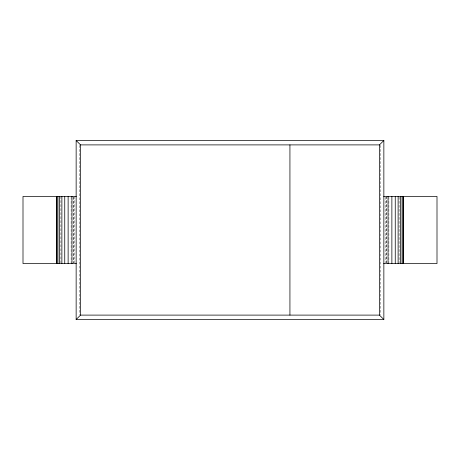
<?xml version="1.0" encoding="UTF-8"?>
<svg xmlns="http://www.w3.org/2000/svg" width="460" height="460" viewBox="0 0 460 460"><rect width="100%" height="100%" fill="white"/><g stroke="black" fill="none" stroke-linecap="round" stroke-linejoin="round"><path stroke-width="0.34" stroke-dasharray="2.3 1.72" d="M399.09 197.144L399.09 262.855M388.895 197.144L388.895 262.855M386.647 196.431L386.647 262.855M386.314 196.431L386.314 262.855M385.319 197.144L385.319 262.855M380.426 145.349L380.426 314.651M79.574 145.349L79.574 314.651M74.681 196.431L74.681 262.855M73.686 197.144L73.686 262.855M73.353 197.144L73.353 262.855M71.104 197.144L71.104 262.855M60.91 196.431L60.91 262.855"/><path stroke-width="0.69" d="M76.147 319.516L80.552 315.106L379.448 315.106L383.853 319.516L383.853 140.484L76.147 140.484L76.147 319.516L383.853 319.516M76.147 140.484L80.552 144.894L379.448 144.894L383.853 140.484M76.297 196.431L23 196.431L23 263.568L76.297 263.568M383.703 196.431L437 196.431L437 263.568L383.703 263.568M403.431 196.431L403.431 263.568M403.092 196.431L403.092 263.568M402.074 196.431L402.074 263.568M400.407 196.431L400.407 263.568M398.118 196.431L398.118 263.568M395.255 196.431L395.255 263.568M391.874 196.431L391.874 263.568M388.044 196.431L388.044 263.568M379.448 144.894L379.448 315.106M289.932 144.894L289.932 315.106M80.552 144.894L80.552 315.106M71.956 196.431L71.956 263.568M68.126 196.431L68.126 263.568M64.745 196.431L64.745 263.568M61.881 196.431L61.881 263.568M59.593 196.431L59.593 263.568M57.925 196.431L57.925 263.568M56.908 196.431L56.908 263.568M56.568 196.431L56.568 263.568"/></g></svg>
